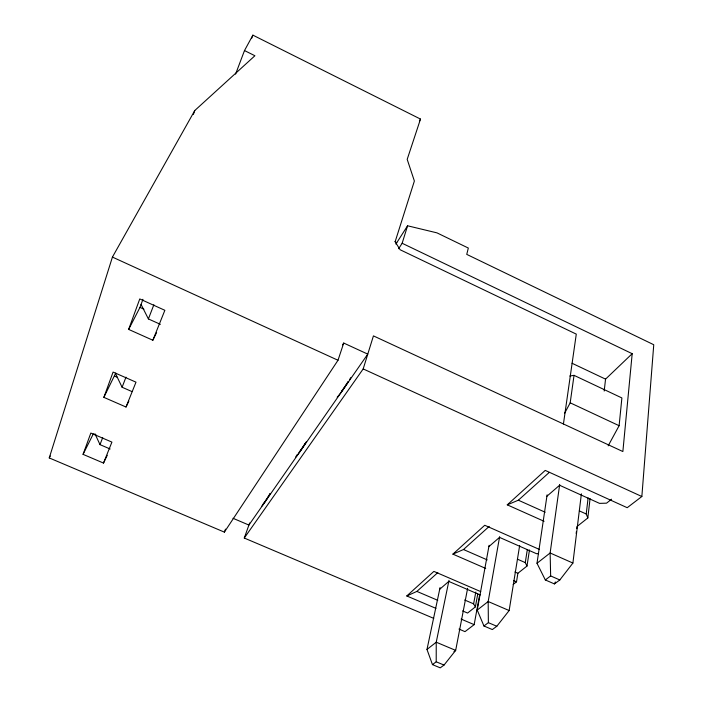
<?xml version="1.0" encoding="UTF-8"?>
<svg xmlns="http://www.w3.org/2000/svg" width="703" height="703" viewBox="0 0 703 703"><rect width="100%" height="100%" fill="white"/><g stroke="black" fill="none" stroke-linecap="round" stroke-linejoin="round"><path stroke-width="1.05" d="M440.06 587.576L426.985 649.449L432.459 664.607L436.212 661.795L436.238 642.208L448.997 580.318M544.078 521.292L507.258 504.842L545.229 470.404L627.208 507.698L641.857 496.511L653.755 344.734L466.748 254.381L468.33 248.054L436.95 232.86L407.573 225.786L395.894 244.073M407.573 225.786L402.151 243.264L632.19 353.697L622.867 451.537L373.434 335.885L363.187 368.926L244.275 538.041L433.76 618.385M608.174 445.825L619.115 425.702L621.891 397.942L574.035 375.349L569.799 376.017M604.185 391.044L605.555 379.137L632.19 353.697M576.785 528.507L577.031 526.512L587.822 517.97L590.072 498.585M587.822 517.97L586.223 513.99L588.121 497.829M576.17 533.515L576.416 531.512M547.101 494.842L537.004 563.261L545.317 579.94L554.421 583.921L559.825 579.957L572.901 563.05L581.39 493.814M564.685 413.153L570.186 402.819L574.035 375.349M559.685 484.481L550.133 552.98L550.651 575.933L545.317 579.94M563.428 423.979L576.284 334.118L400.139 249.758L395.13 241.753L414.375 181.014L407.195 159.361L420.499 119.079L252.895 35.15L244.495 50.563L235.584 74.123M513.181 584.43L516.512 581.838L517.883 573.279L526.986 566.073L529.473 549.966M526.986 566.073L525.282 562.611L527.294 549.711M489.112 545.273L477.24 610.081L483.936 625.986L492.328 629.563L496.819 626.259L509.148 610.547L519.666 545.484M499.64 536.661L488.172 601.522L488.374 622.656L483.936 625.986M458.954 629.071L464.999 631.637L474.165 624.642L479.674 594.597M462.609 610.933L467.583 613.051L475.369 606.891L477.759 594M475.369 606.891L473.611 603.842L475.817 592.005M467.618 588.332L455.676 650.38L444.032 665.064L440.236 667.85L432.459 664.607M232.992 518.278L248.906 525.062L367.774 354.127L343.723 343.055L338.002 360.261L224.371 532.127L49.245 457.934L112.427 257.087L194.766 110.538L254.908 55.748L244.495 50.563M193.413 114.387L194.766 110.538M244.275 538.041L249.644 522.997M83.059 454.358L90.836 433.048L111.918 442.108L103.508 463.066L83.059 454.358L93.288 433.936L96.302 435.227M103.859 397.353L113.078 372.08L135.995 382.168L126.013 407.019L103.859 397.353L115.749 373.056M128.649 329.408L139.765 298.933L164.862 310.304L152.841 340.234L128.649 329.408L139.967 307.413L142.955 299.32M224.371 532.127L225.505 529.104M251.718 38.226L252.895 35.15M110.134 448.98L100.002 444.639L102.7 437.609M132.076 391.624L122.102 387.248L125.986 377.151M160.381 324.329L148.403 318.934L153.86 304.768M554.421 583.921L555.326 581.961M103.508 463.066L107.269 455.263M126.013 407.019L128.842 401.202M152.841 340.234L156.611 332.545M49.245 457.934L50.265 455.992M419.392 120.969L420.499 119.079M398.627 248.721L402.151 243.264M342.528 344.892L343.723 343.055M435.957 608.367L406.791 595.959L433.874 571.398L480.738 591.618M485.703 568.419L452.899 554.14L484.736 525.273L539.394 549.43M406.791 595.959L416.888 591.408L437.82 572.594M452.899 554.14L463.488 549.526L489.2 526.406M507.258 504.842L518.357 500.202L549.307 472.381M439.7 589.29L448.778 581.416L480.211 594.958M488.857 546.626L499.517 537.382L536.477 553.683L538.56 553.665M546.899 496.256L559.579 485.255L599.527 503.374L606.548 503.163L611.566 499.2M426.985 649.449L436.238 642.208L455.676 650.38L453.945 651.672M477.24 610.081L488.172 601.522L509.148 610.547M537.004 563.261L550.133 552.98L572.901 563.05M436.212 661.795L444.032 665.064M416.888 591.408L437.767 600.318M488.374 622.656L496.819 626.259M461.089 619.071L474.165 624.642M464.639 599.993L473.611 603.842M513.533 580.537L516.512 581.838M463.488 549.526L487.223 559.887M514.912 571.987L517.883 573.279M517.408 559.157L525.282 562.611M550.651 575.933L559.825 579.957M114.615 376.123L117.586 377.432M518.357 500.202L545.203 512.241M579.342 510.888L586.223 513.99M139.967 307.413L143.922 309.197M363.187 368.926L641.857 496.511M112.427 257.087L338.002 360.261M570.186 402.819L619.115 425.702M572.049 363.258L605.555 379.137M395.033 241.472L396.756 242.825M141.066 304.443L148.403 318.934M115.529 373.644L122.102 387.248M94.975 433.804L100.002 444.639M305.146 443.356A75.704 9.657 -65.7 0 1 299.135 452.266M297.404 454.498A75.704 9.657 -65.7 0 1 296.341 455.772M348.02 381.703A82.55 11.459 -65.1 0 1 341.377 391.483M270.101 493.515A70.195 8.225 -66.1 0 1 262.553 504.78M270.242 493.594A64.281 7.548 -66.1 0 1 261.85 506.107M306.446 441.598A69.325 8.884 -65.7 0 1 295.647 457.012M350.762 377.652A75.59 10.545 -65.2 0 1 349.707 379.4M348.161 381.914A75.59 10.545 -65.2 0 1 337.168 397.23"/></g></svg>
